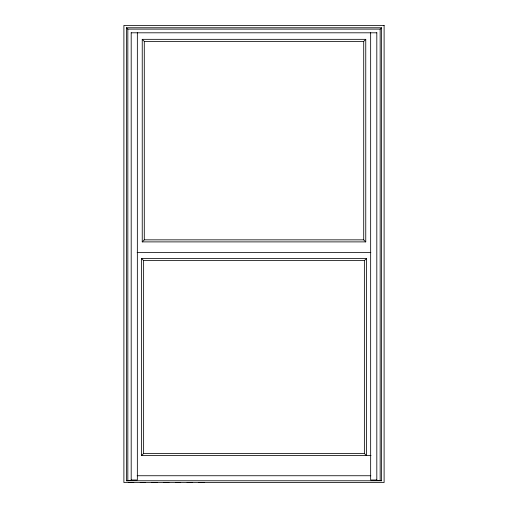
<?xml version="1.0" encoding="UTF-8"?>
<svg xmlns="http://www.w3.org/2000/svg" width="508" height="508" viewBox="0 0 508 508"><rect width="100%" height="100%" fill="white"/><g stroke="black" fill="none" stroke-linecap="round" stroke-linejoin="round"><path stroke-width="0.76" d="M381.483 480.771L380.168 480.555L380.168 29.121L381.483 27.762L126.517 27.762L126.517 480.771L381.483 480.771L381.483 27.762M142.24 241.891L144.285 239.846L363.715 239.846L365.76 241.891L365.76 39.332L142.24 39.332L142.24 241.891L365.76 241.891M142.24 39.332L144.285 41.377L363.715 41.377L365.76 39.332M366.497 258.483L366.497 455.466L364.369 453.517L364.369 260.61L366.497 258.483L141.503 258.483L141.503 455.466L371.024 455.466M141.503 455.466L143.631 453.517L364.369 453.517M126.517 480.771L131.191 480.555L131.191 32.696M126.517 27.762L127.832 29.121L380.168 29.121M131.191 32.804L376.809 32.804M137.166 252.425L370.834 252.425M141.503 258.483L143.631 260.61L364.369 260.61M137.166 475.742L370.834 475.742M131.191 479.996L137.344 479.996L137.344 32.696M376.809 479.996L370.656 479.996L370.656 32.696M380.168 480.555L376.809 480.555L376.809 32.696M128.486 482.6L133.763 482.6M140.208 482.6L145.485 482.6M151.93 482.6L157.207 482.6M163.652 482.6L168.929 482.6M175.374 482.6L180.651 482.6M187.096 482.6L192.367 482.6M198.819 482.6L204.089 482.6M363.715 41.377L363.715 239.846M144.285 41.377L144.285 239.846M143.631 260.61L143.631 453.517M127.832 29.121L127.832 480.555M384.105 25.4L123.895 25.4L123.895 482.53L384.105 482.53L384.105 25.4"/></g></svg>
